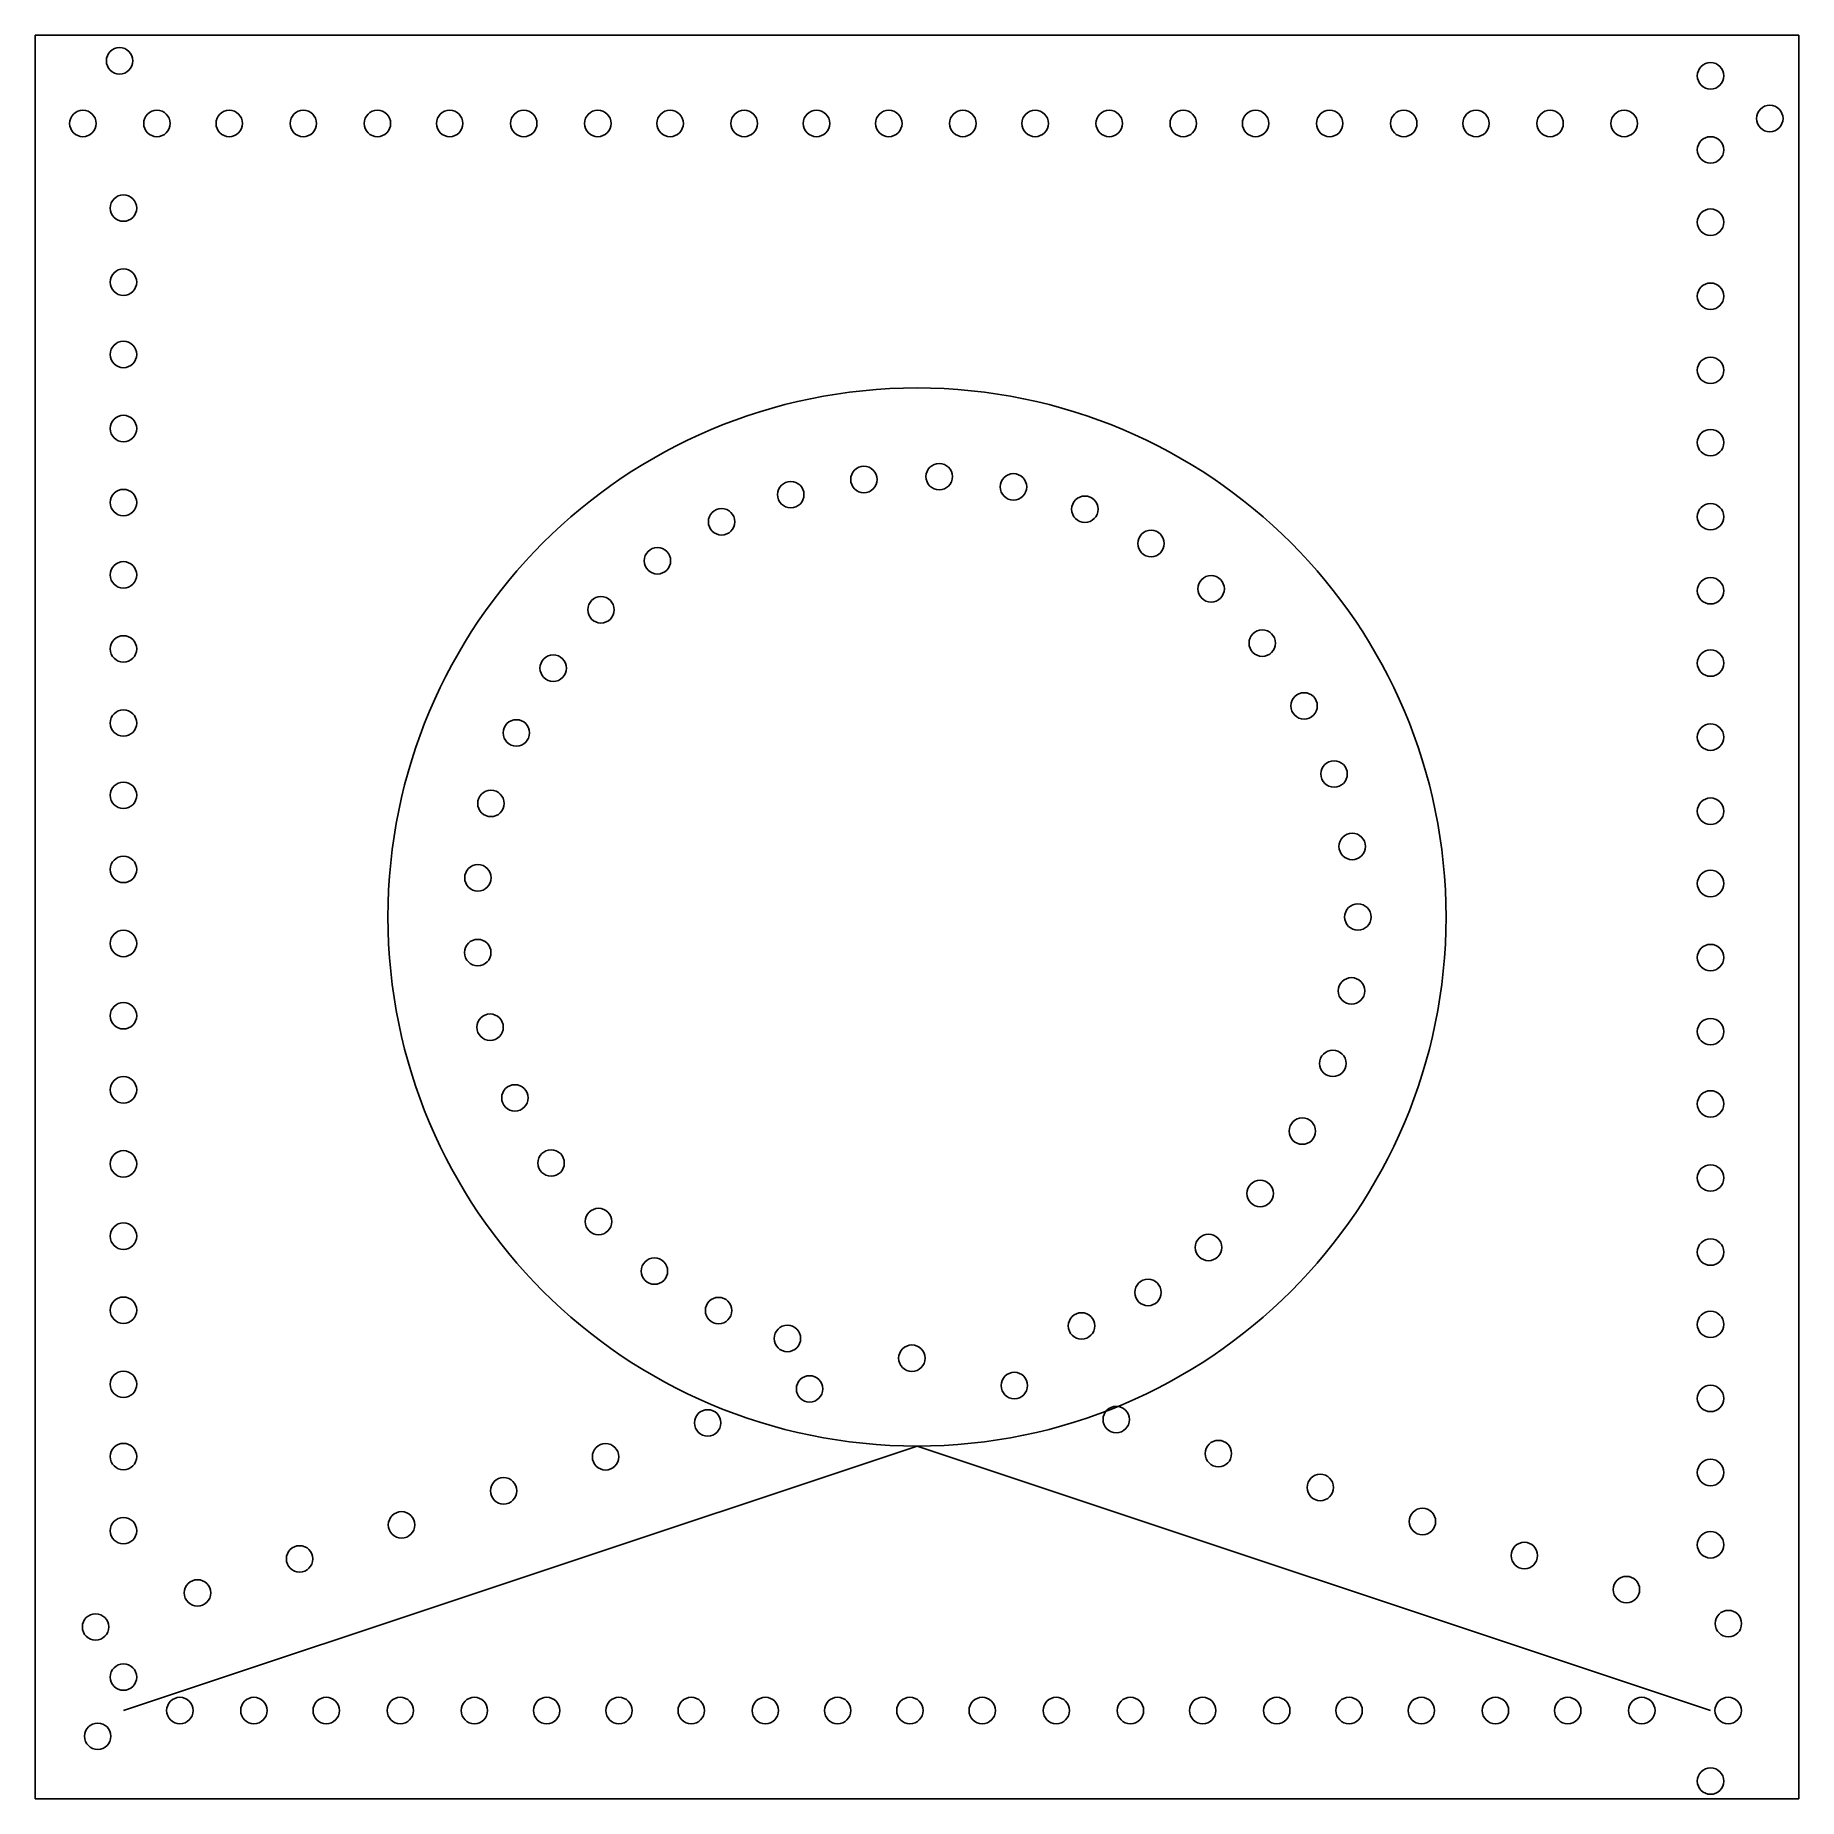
# Model space of a CAD drawing. Header units: millimetres. Extents: x 10 to 110, y 10 to 110.
import ezdxf

# ---------------------------------------------------------------- set-up
doc = ezdxf.new("R2010")
doc.units = ezdxf.units.MM
doc.layers.add('ORIGINAL', color=1, linetype='Continuous')
doc.layers.add('SEWING_HOLES', color=3, linetype='Continuous')

msp = doc.modelspace()

# ---------------------------------------------------------------- linework, layer by layer
at = {"layer": 'ORIGINAL'}
msp.add_lwpolyline([(10, 10), (110, 10), (110, 110), (10, 110)], close=True, dxfattribs=at)
msp.add_lwpolyline([(15, 15), (60, 30), (105, 15)], dxfattribs=at)
msp.add_circle((60, 60), 30, dxfattribs=at)
at = {"layer": 'SEWING_HOLES'}
for centre in [(14.78, 108.55), (105, 107.7), (108.36, 105.28), (12.7, 105), (16.9, 105), (21, 105), (25.2, 105), (29.4, 105), (33.5, 105), (37.7, 105), (41.9, 105), (46, 105), (50.2, 105), (54.3, 105), (58.4, 105), (62.6, 105), (66.7, 105), (70.9, 105), (75.1, 105), (79.2, 105), (83.4, 105), (87.6, 105), (91.7, 105), (95.9, 105), (100.1, 105), (105, 103.5), (15, 100.2), (105, 99.4), (15, 96), (105, 95.2), (15, 91.9), (105, 91), (15, 87.7), (105, 86.9), (56.99, 84.81), (61.26, 84.97), (65.47, 84.39), (15, 83.5), (52.84, 83.95), (48.92, 82.41), (69.52, 83.12), (105, 82.7), (73.27, 81.18), (15, 79.4), (45.28, 80.2), (76.68, 78.61), (105, 78.5), (42.08, 77.42), (79.58, 75.53), (15, 75.2), (105, 74.4), (39.37, 74.11), (81.95, 71.97), (15, 71), (37.28, 70.44), (105, 70.2), (83.65, 68.11), (15, 66.9), (35.84, 66.44), (105, 66), (84.68, 64), (15, 62.7), (35.1, 62.22), (105, 61.9), (85, 60), (15, 58.5), (35.09, 57.98), (105, 57.7), (84.64, 55.81), (15, 54.4), (35.79, 53.75), (105, 53.5), (83.58, 51.7), (15, 50.2), (37.2, 49.74), (105, 49.4), (81.85, 47.86), (15, 46), (39.25, 46.05), (79.46, 44.32), (105, 45.2), (41.94, 42.73), (15, 41.9), (76.53, 41.26), (105, 41), (45.11, 39.92), (73.1, 38.71), (15, 37.7), (48.75, 37.68), (69.33, 36.81), (105, 36.9), (52.65, 36.1), (59.71, 34.98), (15, 33.5), (65.52, 33.43), (53.91, 33.24), (105, 32.7), (48.13, 31.31), (71.3, 31.5), (15, 29.4), (42.34, 29.39), (77.09, 29.57), (105, 28.5), (36.56, 27.46), (82.87, 27.65), (30.77, 25.53), (88.66, 25.72), (15, 25.2), (105, 24.4), (24.99, 23.6), (94.44, 23.79), (19.2, 21.67), (100.23, 21.86), (13.42, 19.74), (106.01, 19.93), (15, 16.9), (18.2, 15), (22.4, 15), (26.5, 15), (30.7, 15), (34.9, 15), (39, 15), (43.1, 15), (47.2, 15), (51.4, 15), (55.5, 15), (59.6, 15), (63.7, 15), (67.9, 15), (72.1, 15), (76.2, 15), (80.4, 15), (84.5, 15), (88.6, 15), (92.8, 15), (96.9, 15), (101.1, 15), (106, 15), (13.54, 13.54), (105, 11)]:
    msp.add_circle(centre, 0.75, dxfattribs=at)

doc.saveas('drawing.dxf')
